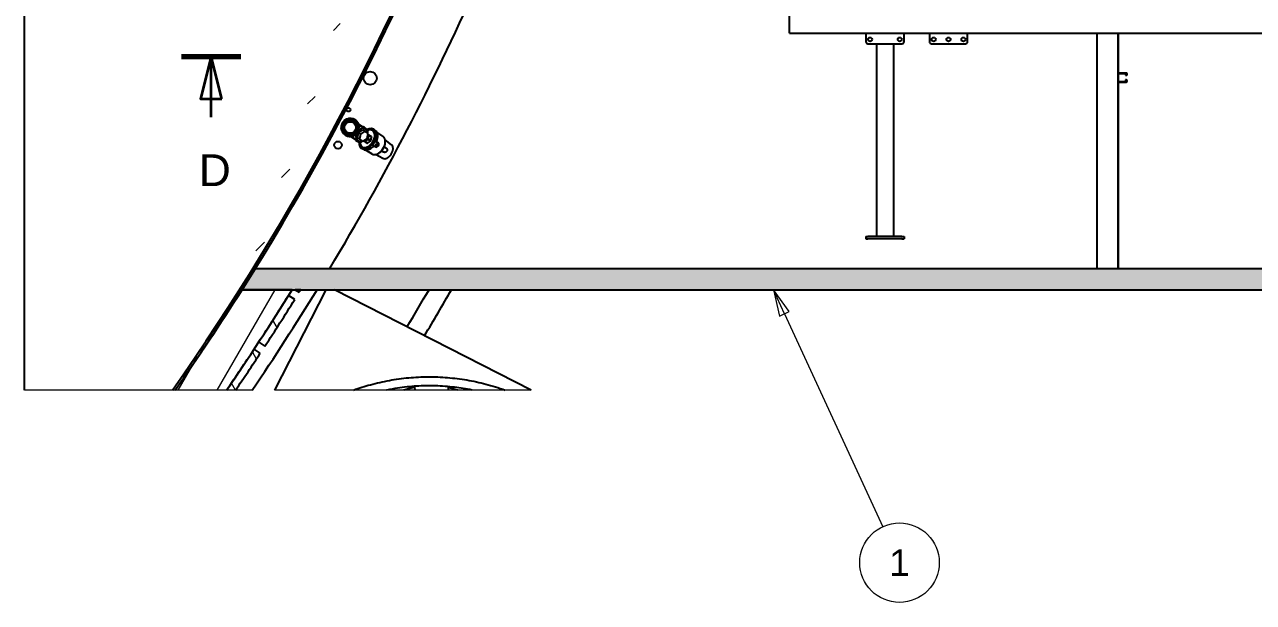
# Model space of a CAD drawing. Header units: millimetres. Extents: x 0 to 157650, y 0 to 89100.
# Drawn here: x 73859 to 91254, y 39156 to 47330 of the extents above; entities that cross this region are included whole.
import ezdxf

# ---------------------------------------------------------------- set-up
doc = ezdxf.new("R2010")
doc.units = ezdxf.units.MM
doc.header["$LTSCALE"] = 150
doc.linetypes.add('CHAIN', pattern=[0.3543, 0.2362, -0.0295, 0.0591, -0.0295])
for name, color, linetype, lineweight in [('Hatch', 7, 'Continuous', 18), ('Section Line', 7, 'CHAIN', 35), ('Symbol', 7, 'Continuous', 18), ('Visible', 7, 'Continuous', 25), ('Visible Narrow', 7, 'Continuous', 18)]:
    doc.layers.add(name, color=color, linetype=linetype, lineweight=lineweight)
doc.styles.add('Note Text', font='arial.ttf')
doc.styles.add('Title', font='arial.ttf')
pattern_1 = [(45, (0, 0), (-336.7596, 336.7596), [])]
pattern_2 = [(120.0002, (0, 0), (-412.4439, -238.1263), [])]

# ---------------------------------------------------------------- blocks, each defined once
blk = doc.blocks.new('Balloon7')
at = {"layer": 'Symbol'}
for p, q in [((564.11, 288.26), (563.06, 290.53)), ((564.56, 288.47), (563.06, 290.53)), ((563.06, 290.53), (563.65, 288.05)), ((563.65, 288.05), (564.56, 288.47)), ((564.11, 288.26), (573.4, 268.18))]:
    blk.add_line(p, q, dxfattribs=at)
at = {"layer": 'Symbol', "flags": 128}
blk.add_lwpolyline([(564.56, 288.47), (563.06, 290.53), (563.65, 288.05), (564.56, 288.47)], dxfattribs=at)
at = {"layer": 'Symbol'}
blk.add_circle((574.96, 264.79), 3.75, dxfattribs=at)
blk.add_solid([(564.56, 288.47), (563.06, 290.53), (563.65, 288.05), (564.56, 288.47)], dxfattribs=at)
at = {"layer": 'Symbol', "insert": (574.96, 264.79), "char_height": 2.5, "attachment_point": 5, "style": 'Note Text'}
blk.add_mtext('1', dxfattribs=at)
blk = doc.blocks.new('2dTransSection3')
at = {"layer": 'Section Line', "linetype": 'Continuous', "lineweight": 70}
blk.add_line((507.21, 312.53), (512.81, 312.53), dxfattribs=at)
at = {"layer": 'Section Line', "linetype": 'Continuous'}
for p, q in [((510.01, 312.53), (509.01, 308.53)), ((510.01, 308.53), (510.01, 312.53)), ((511.01, 308.53), (510.01, 312.53)), ((509.01, 308.53), (511.01, 308.53)), ((510.01, 306.8), (510.01, 308.53))]:
    blk.add_line(p, q, dxfattribs=at)
at = {"layer": 'Section Line', "linetype": 'Continuous', "flags": 128}
blk.add_lwpolyline([(511.01, 308.53), (510.01, 312.53), (509.01, 308.53), (511.01, 308.53)], dxfattribs=at)
at = {"layer": 'Section Line'}
blk.add_solid([(511.01, 308.53), (510.01, 312.53), (509.01, 308.53), (511.01, 308.53)], dxfattribs=at)
at = {"layer": 'Section Line', "insert": (508.83, 300.3), "char_height": 3, "attachment_point": 7, "style": 'Title'}
blk.add_mtext('D', dxfattribs=at)

msp = doc.modelspace()

# ---------------------------------------------------------------- hatches: boundary and pattern name
at = {"layer": 'Hatch'}
h = msp.add_hatch(dxfattribs=at)
h.set_pattern_fill('ANSI31', color=256, scale=3810, style=0)
h.set_pattern_definition(pattern_1)
edge = h.paths.add_edge_path()
edge.add_line((75989, 42160), (75952, 42160))
edge.add_ellipse((46663, 62780), major_axis=(-4009, -35595), ratio=1, start_angle=61.2796, end_angle=90)
edge.add_line((82258, 58771), (82288, 58768))
edge.add_ellipse((46663, 62780), major_axis=(30463, -18900), ratio=1, start_angle=0, end_angle=25.3903, ccw=False)
edge.add_ellipse((46663, 62780), major_axis=(19200, 30275), ratio=1, start_angle=270, end_angle=270.566, ccw=False)
edge.add_ellipse((46663, 62780), major_axis=(20620, 29326), ratio=1, start_angle=270, end_angle=272.7303, ccw=False)
h = msp.add_hatch(dxfattribs=at)
h.set_pattern_fill('ANSI34', color=256, scale=3810, angle=15, style=0)
h.set_pattern_definition([(60, (0, 0), (-2474.67, 1428.75), []), (60, (650.6, 174.3), (-2474.67, 1428.75), []), (60, (1301, 348.6), (-2474.67, 1428.75), []), (60, (1951.7, 523), (-2474.67, 1428.75), [])])
edge = h.paths.add_edge_path()
edge.add_ellipse((78751, 46572), major_axis=(93.9, -10.6), ratio=1, start_angle=0, end_angle=360)
h = msp.add_hatch(dxfattribs=at)
h.set_pattern_fill('ANSI31', color=256, scale=3810, angle=90.0002, style=0)
h.set_pattern_definition([(135.0002, (0, 0), (-336.7584, -336.7608), [])])
edge = h.paths.add_edge_path()
edge.add_ellipse((78444, 46126), major_axis=(26.8, -3), ratio=1, start_angle=0, end_angle=360)
h = msp.add_hatch(dxfattribs=at)
h.set_pattern_fill('ANSI31', color=256, scale=3810, angle=105.0002, style=0)
h.set_pattern_definition([(150.00025, (0, 0), (-238.1232, -412.4456), [])])
edge = h.paths.add_edge_path()
edge.add_ellipse((78469, 45875), major_axis=(80.5, -9.1), ratio=1, start_angle=0, end_angle=360)
h = msp.add_hatch(dxfattribs=at)
h.set_pattern_fill('ANSI31', color=256, scale=3810, style=0)
h.set_pattern_definition(pattern_1)
edge = h.paths.add_edge_path()
edge.add_ellipse((78296, 45626), major_axis=(52.2, -5.9), ratio=1, start_angle=0, end_angle=360)
h = msp.add_hatch(dxfattribs=at)
h.set_pattern_fill('AR-CONC', color=256, scale=80.749152, angle=135.0002, style=0)
h.set_pattern_definition([(185.0002, (0, 0), (-373.7144, 445.3722), [60.562, -666.1805]), (130.0002, (0, 0), (-350.2622, -508.7146), [48.4495, -532.9444]), (235.45165, (-31.14, 37.1), (-723.9767, -63.3424), [51.4697, -566.1663]), (181.1844, (-114.2, -114.2), (-514.8703, 703.883), [90.843, -999.271]), (231.63585, (-157.1, -55.5), (-1089.8807, -22.533), [77.2045, -849.25]), (126.1844, (-114.2, -114.2), (-1089.8806, -22.533), [72.674, -799.4166]), (156.0002, (-142.75, -28.55), (-110.9373, 570.7116), [60.562, -666.1805]), (101.0002, (-142.75, -28.55), (-552.976, -275.1213), [48.4495, -532.9444]), (206.45166, (-152, 19), (-663.9133, 295.5903), [51.4697, -566.1663]), (172.50021, (0, 0), (-197.01904, -183.1343), [0, -526.4845, 0, -541.0193, 0, -534.9631]), (142.5002, (0, 0), (-375.4102, -74.9955), [0, -308.4618, 0, -514.3721, 0, -203.8916]), (102.5002, (127.33, -127.33), (-291.9261, 317.68076), [0, -201.8729, 0, -629.8434, 0, -835.7537]), (92.5002, (184.43, -184.43), (-390.1485, 275.8296), [0, -262.4347, 0, -418.2806, 0, -593.5063])])
edge = h.paths.add_edge_path()
edge.add_line((77126, 43880), (106950, 43880))
edge.add_ellipse((137413, 62780), major_axis=(-19200, 30275), ratio=1, start_angle=89.434, end_angle=90)
edge.add_line((107138, 43580), (106430, 43580))
edge.add_line((106430, 43580), (106306, 43580))
edge.add_line((106306, 43580), (77770, 43580))
edge.add_line((77770, 43580), (77688, 43580))
edge.add_line((77688, 43580), (77646, 43580))
edge.add_line((77646, 43580), (76938, 43580))
edge.add_ellipse((46663, 62780), major_axis=(30463, -18900), ratio=1, start_angle=359.434, end_angle=360)
h = msp.add_hatch(dxfattribs=at)
h.set_pattern_fill('ANSI31', color=256, scale=3810, angle=15, style=0)
h.set_pattern_definition([(60, (0, 0), (-412.4445, 238.1252), [])])
edge = h.paths.add_edge_path()
edge.add_line((76720, 42160), (75989, 42160))
edge.add_ellipse((46663, 62780), major_axis=(-19200, -30275), ratio=1, start_angle=87.2697, end_angle=90)
edge.add_line((76938, 43580), (77646, 43580))
edge.add_ellipse((46663, 62780), major_axis=(30931, -19283), ratio=1, start_angle=0, end_angle=0.1542, ccw=False)
edge.add_ellipse((46663, 62780), major_axis=(19942, 30511), ratio=1, start_angle=270, end_angle=271.2287, ccw=False)
edge.add_ellipse((46663, 62780), major_axis=(20043, 30445), ratio=1, start_angle=270, end_angle=270.1886, ccw=False)
edge.add_ellipse((46663, 62780), major_axis=(20620, 30057), ratio=1, start_angle=270, end_angle=271.0945, ccw=False)
h = msp.add_hatch(dxfattribs=at)
h.set_pattern_fill('ANSI31', color=256, scale=3810, angle=75.0002, style=0)
h.set_pattern_definition(pattern_2)
edge = h.paths.add_edge_path()
edge.add_ellipse((46663, 62780), major_axis=(20000, 30599), ratio=1, start_angle=270, end_angle=271.2292)
edge.add_line((77684, 43441), (77594, 43497))
edge.add_ellipse((46663, 62780), major_axis=(-19283, -30931), ratio=1, start_angle=88.7713, end_angle=90, ccw=False)
edge.add_line((77174, 42838), (77262, 42780))
h = msp.add_hatch(dxfattribs=at)
h.set_pattern_fill('ANSI31', color=256, scale=3810, angle=75.0002, style=0)
h.set_pattern_definition(pattern_2)
edge = h.paths.add_edge_path()
edge.add_ellipse((46663, 62780), major_axis=(19237, 31084), ratio=1, start_angle=270, end_angle=270.0678)
edge.add_line((77770, 43580), (77688, 43580))
edge.add_line((77688, 43580), (77747, 43543))
h = msp.add_hatch(dxfattribs=at)
h.set_pattern_fill('ANSI31', color=256, scale=3810, angle=75.0002, style=0)
h.set_pattern_definition(pattern_2)
edge = h.paths.add_edge_path()
edge.add_line((76847, 42160), (76720, 42160))
edge.add_ellipse((46663, 62780), major_axis=(-20043, -30445), ratio=1, start_angle=88.9055, end_angle=90)
edge.add_line((77108, 42737), (77196, 42680))
edge.add_ellipse((46663, 62780), major_axis=(20620, 30184), ratio=1, start_angle=270, end_angle=270.9819, ccw=False)

# ---------------------------------------------------------------- linework, layer by layer
at = {"layer": 'Visible', "color": 9, "true_color": 0xc0c0c0}
for p, q in [((73859, 42160), (73859, 51428)), ((89038, 47210), (89038, 43880)), ((89338, 43880), (89338, 47210)), ((89338, 47210), (89338, 43880)), ((89338, 46632), (89338, 46528)), ((89344, 46528), (89344, 46632)), ((89453, 46644), (89350, 46644)), ((89350, 46638), (89453, 46638)), ((89443, 46619), (89443, 46613)), ((89453, 46619), (89443, 46619)), ((89459, 46632), (89459, 46625)), ((89465, 46625), (89465, 46632)), ((89453, 46522), (89350, 46522)), ((89350, 46516), (89453, 46516)), ((89443, 46613), (89453, 46613)), ((89443, 46547), (89443, 46541)), ((89453, 46547), (89443, 46547)), ((89443, 46541), (89453, 46541)), ((89459, 46535), (89459, 46528)), ((89465, 46528), (89465, 46535)), ((78375, 45958), (78343, 45870)), ((78376, 45960), (78375, 45958)), ((78402, 45981), (78401, 45981)), ((78402, 45981), (78495, 45997)), ((78495, 45997), (78496, 45998)), ((78527, 45986), (78528, 45985)), ((78588, 45913), (78528, 45985)), ((78579, 45925), (78655, 45875)), ((78343, 45869), (78343, 45870)), ((78349, 45836), (78349, 45837)), ((78349, 45836), (78410, 45764)), ((78410, 45763), (78410, 45764)), ((78410, 45763), (78411, 45763)), ((78420, 45764), (78420, 45764)), ((78442, 45752), (78443, 45752)), ((78443, 45752), (78535, 45768)), ((78465, 45756), (78543, 45704)), ((78521, 45723), (78469, 45756)), ((78535, 45768), (78536, 45768)), ((78562, 45791), (78594, 45879)), ((78562, 45790), (78562, 45791)), ((78573, 45726), (78587, 45798)), ((78629, 45889), (78585, 45917)), ((78587, 45798), (78647, 45839)), ((78587, 45798), (78615, 45779)), ((78589, 45913), (78588, 45913)), ((78594, 45879), (78595, 45880)), ((78615, 45779), (78602, 45708)), ((78675, 45821), (78615, 45779)), ((78684, 45854), (78640, 45883)), ((78647, 45839), (78675, 45821)), ((78663, 45877), (78686, 45862)), ((78721, 45791), (78675, 45821)), ((78687, 45851), (78683, 45853)), ((78708, 45719), (78721, 45791)), ((78768, 45745), (78740, 45764)), ((78823, 45834), (78801, 45848)), ((78935, 45746), (78846, 45809)), ((78575, 45686), (78530, 45715)), ((78545, 45696), (78568, 45681)), ((78573, 45726), (78602, 45708)), ((78579, 45685), (78575, 45687)), ((78602, 45708), (78648, 45678)), ((78650, 45567), (78628, 45582)), ((78648, 45678), (78708, 45719)), ((78680, 45672), (78708, 45653)), ((78715, 45654), (78754, 45683)), ((78759, 45691), (78770, 45739)), ((78802, 45618), (78780, 45632)), ((78791, 45625), (78829, 45601)), ((78816, 45688), (78839, 45674)), ((78830, 45600), (78820, 45606)), ((78827, 45681), (78865, 45656)), ((78866, 45655), (78857, 45663)), ((78949, 45602), (78982, 45580)), ((78962, 45640), (78964, 45651)), ((79054, 45630), (78963, 45702)), ((78974, 45586), (78983, 45579)), ((78775, 45500), (78682, 45556)), ((78929, 45438), (78826, 45493)), ((78883, 45519), (78874, 45512)), ((78946, 45525), (78913, 45546)), ((78948, 45524), (78937, 45530)), ((77126, 43880), (106950, 43880)), ((76938, 43580), (107138, 43580)), ((77646, 43580), (76938, 43580)), ((78123, 43580), (77398, 42160)), ((77684, 43441), (77594, 43497)), ((77770, 43580), (77688, 43580)), ((77688, 43580), (77747, 43543)), ((81030, 42160), (78248, 43580)), ((77174, 42838), (77262, 42780)), ((77196, 42680), (77108, 42737)), ((79384, 42202), (79226, 42160)), ((79387, 42160), (79384, 42202)), ((79856, 42197), (79853, 42160)), ((79985, 42160), (79856, 42197))]:
    msp.add_line(p, q, dxfattribs=at)
at = {"layer": 'Visible'}
for p, q in [((84688, 47210), (84688, 47450)), ((84688, 47210), (99388, 47210)), ((85768, 47210), (85768, 47090)), ((85768, 47210), (85768, 47090)), ((86308, 47090), (86308, 47210)), ((86308, 47090), (86308, 47210)), ((86668, 47210), (86668, 47090)), ((87208, 47090), (87208, 47210)), ((85798, 47060), (86278, 47060)), ((85798, 47060), (86278, 47060)), ((85918, 47060), (85918, 44330)), ((86158, 47060), (86158, 44330)), ((86698, 47060), (87178, 47060)), ((85768, 44330), (85798, 44330)), ((85768, 44330), (85768, 44300)), ((85768, 44300), (85798, 44300)), ((86278, 44330), (85798, 44330)), ((86278, 44300), (85798, 44300)), ((86278, 44330), (86308, 44330)), ((86278, 44300), (86308, 44300)), ((86308, 44330), (86308, 44300))]:
    msp.add_line(p, q, dxfattribs=at)
for centre in [(85828, 47120), (85828, 47120), (86248, 47120), (86248, 47120), (86728, 47120), (86938, 47120), (87148, 47120)]:
    msp.add_circle(centre, 28.5, dxfattribs=at)
at = {"layer": 'Visible', "color": 9, "true_color": 0xc0c0c0}
for centre, radius in [((78751, 46572), 94.5), ((78444, 46126), 27), ((78469, 45875), 99.6), ((78469, 45875), 87.9), ((78469, 45875), 81), ((78296, 45626), 52.5)]:
    msp.add_circle(centre, radius, dxfattribs=at)
for centre, radius, start, end in [((46663, 62780), 35820, 324.8537, 353.5741), ((46663, 62780), 35850, 324.8874, 353.5741), ((46663, 62780), 36750, 329.0503, 336.0486), ((89350, 46632), 12, 90, 180), ((89350, 46632), 6, 90, 180), ((89453, 46632), 12, 0, 90), ((89453, 46632), 6, 0, 90), ((89453, 46625), 12, 270, 0), ((89453, 46625), 6, 270, 0), ((89350, 46528), 12, 180, 270), ((89350, 46528), 6, 180, 270), ((89453, 46535), 12, 0, 90), ((89453, 46535), 6, 0, 90), ((89453, 46528), 6, 270, 0), ((89453, 46528), 12, 270, 0), ((78469, 45875), 128, 20.0813, 273.8211), ((78469, 45875), 128, 153.1612, 161.1151), ((78469, 45875), 128, 126.0331, 133.9871), ((78469, 45875), 128, 93.1612, 101.1151), ((78469, 45875), 121, 66.3987, 75.1838), ((78469, 45875), 128, 66.0331, 73.9871), ((78469, 45875), 128, 186.0331, 193.9871), ((78469, 45875), 121, 186.3986, 195.1838), ((78469, 45875), 128, 246.0331, 253.9871), ((78469, 45875), 121, 246.1846, 255.1838), ((78469, 45875), 121, 306.3987, 315.1838), ((78469, 45875), 128, 306.0331, 313.9871), ((78469, 45875), 128, 6.0331, 13.9871), ((78469, 45875), 128, 273.1612, 273.8224), ((46663, 62780), 35850, 327.6178, 328.1838), ((46663, 62780), 35850, 324.8874, 327.6178), ((46663, 62780), 36450, 325.5479, 328.2139), ((46663, 62780), 36750, 325.8682, 328.5033), ((46663, 62780), 36450, 326.831, 328.0597), ((46663, 62780), 36555, 328.2481, 328.3159), ((46663, 62780), 38112, 328.8336, 329.7497), ((46663, 62780), 38388, 328.8633, 329.9897), ((46663, 62780), 36555, 326.8307, 328.06), ((46663, 62780), 36450, 325.5479, 326.6424), ((46663, 62780), 36555, 325.6608, 326.6426)]:
    msp.add_arc(centre, radius, start, end, dxfattribs=at)
at = {"layer": 'Visible'}
for centre, start, end in [((85798, 47090), 180, 270), ((85798, 47090), 180, 270), ((86278, 47090), 270, 0), ((86278, 47090), 270, 0), ((86698, 47090), 180, 270), ((87178, 47090), 270, 0)]:
    msp.add_arc(centre, 30, start, end, dxfattribs=at)
at = {"layer": 'Visible', "color": 9, "true_color": 0xc0c0c0}
for centre, major_axis, ratio, start_param, end_param in [((78585, 45799), (-54.8, -84.2), 0.707107, 5.546008, 6.283185), ((78629, 45770), (-54.8, -84.2), 0.707107, 5.017371, 6.564881), ((78629, 45770), (-54, -83), 0.707107, 4.995371, 6.283185), ((78633, 45768), (-54, -83), 0.707107, 2.321732, 7.103046), ((78629, 45770), (54.8, 84.2), 0.707107, 1.78069, 1.780702), ((78629, 45770), (54, 83), 0.707107, 1.778275, 1.778295), ((78629, 45770), (54, 83), 0.707107, 0, 1.685496), ((78629, 45770), (54.8, 84.2), 0.707107, 6.001489, 7.905568), ((78712, 45716), (85, 131), 0.642788, 2.289164, 7.135614), ((78585, 45799), (54.8, 84.2), 0.707107, 0, 0.615624), ((78712, 45716), (75, 115), 0.642788, 2.349563, 7.075215), ((78604, 45787), (58.9, 90.5), 0.642788, 5.908316, 6.618081), ((78599, 45790), (55.6, 85.5), 0.642788, 6.111476, 6.283185), ((78686, 45734), (23.6, 36.3), 0.642788, 3.505682, 5.919096), ((78627, 45772), (58.9, 90.5), 0.642788, 5.638973, 6.283185), ((78686, 45734), (-22.9, -35.2), 0.642788, 0.907097, 2.733077), ((78637, 45765), (57.3, 88), 0.642788, 5.411233, 6.222042), ((78714, 45715), (87, 133), 0.642788, 4.924681, 7.151426), ((78686, 45734), (29.5, 45.3), 0.642788, 5.235989, 6.15039), ((78688, 45732), (-32.8, -50.4), 0.642788, 2.545089, 2.690899), ((78737, 45700), (87, 133), 0.642788, 4.924681, 6.283185), ((78604, 45787), (-58.9, -90.5), 0.642788, 5.948289, 6.658054), ((78599, 45790), (-55.6, -85.5), 0.642788, 0, 0.171709), ((78627, 45772), (-58.9, -90.5), 0.642788, 0, 0.644212), ((78637, 45765), (-57.3, -88), 0.642788, 0.061143, 0.871952), ((78714, 45715), (-87, -133), 0.642788, 5.414945, 7.641689), ((78737, 45700), (-87, -133), 0.642788, 0, 1.358504), ((78686, 45734), (-29.5, -45.3), 0.642788, 0.132795, 1.047198), ((78688, 45732), (-32.8, -50.4), 0.642788, 0.450694, 0.596504), ((78686, 45734), (-29.5, -45.3), 0.642788, 1.047198, 2.094396), ((78724, 45709), (33.3, 51.2), 0.642788, 3.58857, 3.741813), ((78688, 45732), (-32.8, -50.4), 0.642788, 1.497891, 1.643702), ((78724, 45709), (33.3, 51.2), 0.642788, 4.635768, 4.78901), ((78724, 45709), (33.3, 51.2), 0.642788, 5.682965, 5.836208), ((78853, 45624), (-80, -123), 0.642788, 0.02268, 3.118912), ((78847, 45629), (-18, -27.7), 0.766044, 0, 3.141593), ((78988, 45537), (-62.6, -96.2), 0.642788, 0.058709, 3.082883), ((78866, 45616), (70, 107), 0.642788, 4.979697, 5.3116), ((78866, 45616), (70, 107), 0.642788, 4.113177, 4.445081)]:
    msp.add_ellipse(centre, major_axis=major_axis, ratio=ratio, start_param=start_param, end_param=end_param, dxfattribs=at)
msp.add_ellipse((78847, 45629), major_axis=(9.5, 14.6), ratio=0.766044, dxfattribs=at)
for points, knots in [([(78384, 45957), (78381, 45950), (78378, 45942), (78375, 45933), (78373, 45929), (78372, 45925), (78371, 45922), (78369, 45918), (78368, 45914), (78366, 45909), (78364, 45904), (78362, 45900), (78361, 45896), (78360, 45893), (78358, 45889), (78357, 45884), (78354, 45876), (78351, 45868), (78348, 45861)], [0, 0, 0, 0, 0.25, 0.25, 0.25, 0.375, 0.375, 0.375, 0.5, 0.5, 0.5, 0.625, 0.625, 0.625, 0.75, 0.75, 0.75, 1, 1, 1, 1]), ([(78360, 45938), (78360, 45938), (78360, 45938), (78358, 45937), (78356, 45934), (78355, 45932)], [-1.2847473, -1.2847473, -1.2847473, -1.2847473, -1.2741431, -1.2741431, -1.0213514, -1.0213514, -1.0213514, -1.0213514]), ([(78376, 45960), (78376, 45960), (78376, 45960), (78376, 45960), (78376, 45961), (78377, 45961), (78377, 45961), (78377, 45962), (78377, 45962), (78377, 45962), (78377, 45963), (78377, 45963), (78378, 45963), (78378, 45964), (78378, 45964), (78378, 45964), (78379, 45965), (78379, 45965), (78379, 45965), (78380, 45966), (78380, 45966), (78380, 45966)], [0.001247, 0.001247, 0.001247, 0.001247, 0.1284066, 0.1284066, 0.1284066, 0.2555154, 0.2555154, 0.2555154, 0.3814131, 0.3814131, 0.3814131, 0.5061887, 0.5061887, 0.5061887, 0.6715265, 0.6715265, 0.6715265, 0.8360549, 0.8360549, 0.8360549, 1, 1, 1, 1]), ([(78394, 45978), (78394, 45978), (78395, 45978), (78396, 45979), (78396, 45979), (78397, 45980), (78399, 45980), (78400, 45981), (78401, 45981), (78401, 45981)], [0, 0, 0, 0, 0.1222242, 0.2457332, 0.3706262, 0.496999, 0.6650054, 0.8326045, 0.993891, 0.993891, 0.993891, 0.993891]), ([(78444, 46000), (78442, 45999), (78439, 45998), (78437, 45997), (78437, 45996), (78437, 45996)], [-1.0213512, -1.0213512, -1.0213512, -1.0213512, -0.7685595, -0.7685595, -0.7579553, -0.7579553, -0.7579553, -0.7579553]), ([(78470, 46000), (78470, 46001), (78470, 46001), (78467, 46002), (78464, 46002), (78462, 46002)], [-1.2847473, -1.2847473, -1.2847473, -1.2847473, -1.2741431, -1.2741431, -1.0213514, -1.0213514, -1.0213514, -1.0213514]), ([(78497, 45994), (78497, 45995), (78497, 45995), (78497, 45995), (78496, 45995), (78496, 45995), (78496, 45995), (78496, 45995), (78496, 45995), (78496, 45996), (78496, 45996), (78496, 45996), (78496, 45996), (78496, 45996), (78496, 45996), (78496, 45997), (78496, 45997), (78496, 45997), (78496, 45997), (78495, 45997), (78495, 45997), (78495, 45997), (78495, 45997), (78495, 45997), (78495, 45997), (78495, 45997), (78495, 45997), (78495, 45997)], [0.0000448, 0.0000448, 0.0000448, 0.0000448, 0.0530547, 0.0530547, 0.0530547, 0.1165912, 0.1165912, 0.1165912, 0.2330323, 0.2330323, 0.2330323, 0.3495525, 0.3495525, 0.3495525, 0.4657404, 0.4657404, 0.4657404, 0.5627145, 0.5627145, 0.5627145, 0.694046, 0.694046, 0.694046, 0.8679399, 0.8679399, 0.8679399, 1, 1, 1, 1]), ([(78496, 45998), (78496, 45998), (78497, 45998), (78497, 45998), (78497, 45998), (78498, 45998), (78498, 45998), (78498, 45998), (78499, 45998), (78499, 45998), (78499, 45998), (78500, 45998), (78500, 45998), (78500, 45998), (78501, 45998), (78501, 45998), (78502, 45998), (78502, 45998), (78503, 45997), (78503, 45997), (78504, 45997), (78504, 45997)], [0.0012349, 0.0012349, 0.0012349, 0.0012349, 0.1284066, 0.1284066, 0.1284066, 0.2555154, 0.2555154, 0.2555154, 0.3814131, 0.3814131, 0.3814131, 0.5061887, 0.5061887, 0.5061887, 0.6715265, 0.6715265, 0.6715265, 0.8360549, 0.8360549, 0.8360549, 1, 1, 1, 1]), ([(78497, 45994), (78498, 45993), (78498, 45993), (78499, 45993), (78499, 45993), (78500, 45992)], [-0.1818308, -0.1818308, -0.1818308, -0.1818308, -0.1388269, -0.1388269, -0.078892, -0.078892, -0.078892, -0.078892]), ([(78497, 45994), (78497, 45994), (78497, 45994), (78497, 45994), (78497, 45994), (78497, 45994)], [-0.08169384, -0.08169384, -0.08169384, -0.08169384, -0.05871853, -0.05871853, -0.04561007, -0.04561007, -0.04561007, -0.04561007]), ([(78500, 45992), (78500, 45992), (78499, 45991), (78499, 45990), (78499, 45990), (78499, 45990)], [-0.08252259, -0.08252259, -0.08252259, -0.08252259, -0.04276846, -0.04276846, -0.00000216, -0.00000216, -0.00000216, -0.00000216]), ([(78499, 45990), (78499, 45990), (78499, 45990), (78499, 45990), (78499, 45990), (78499, 45991), (78499, 45991), (78499, 45991), (78500, 45991), (78500, 45992), (78500, 45992), (78500, 45992)], [0.0000022, 0.0000022, 0.0000022, 0.0000022, 0.0151525, 0.0151525, 0.0336674, 0.0336674, 0.051021, 0.051021, 0.0757997, 0.0757997, 0.1027023, 0.1027023, 0.1027023, 0.1027023]), ([(78500, 45992), (78500, 45992), (78500, 45992), (78500, 45992), (78500, 45992), (78500, 45992)], [-0.01957233, -0.01957233, -0.01957233, -0.01957233, -0.0100574, -0.0100574, -0.00001906, -0.00001906, -0.00001906, -0.00001906]), ([(78517, 45986), (78518, 45985), (78519, 45985), (78521, 45985), (78521, 45984), (78523, 45984), (78523, 45984), (78524, 45984), (78525, 45984), (78525, 45984), (78525, 45984), (78525, 45984)], [-0.2914755, -0.2914755, -0.2914755, -0.2914755, -0.1933776, -0.1933776, -0.1301104, -0.1301104, -0.0668432, -0.0668432, -0.0334216, -0.0334216, -0.0286576, -0.0286576, -0.0286576, -0.0286576]), ([(78583, 45907), (78578, 45913), (78572, 45920), (78567, 45926), (78564, 45930), (78561, 45933), (78559, 45936), (78556, 45939), (78554, 45942), (78550, 45947), (78546, 45951), (78544, 45954), (78541, 45957), (78539, 45960), (78536, 45963), (78533, 45967), (78528, 45973), (78522, 45980), (78517, 45986)], [0, 0, 0, 0, 0.25, 0.25, 0.25, 0.375, 0.375, 0.375, 0.5, 0.5, 0.5, 0.625, 0.625, 0.625, 0.75, 0.75, 0.75, 1, 1, 1, 1]), ([(78521, 45991), (78521, 45991), (78522, 45991), (78522, 45990), (78523, 45990), (78524, 45989), (78525, 45988), (78526, 45987), (78527, 45987), (78527, 45986)], [0, 0, 0, 0, 0.1222242, 0.2457332, 0.3706262, 0.496999, 0.6650054, 0.8326045, 0.9938769, 0.9938769, 0.9938769, 0.9938769]), ([(78528, 45985), (78528, 45985), (78528, 45985), (78528, 45985), (78528, 45985), (78528, 45985), (78528, 45985), (78527, 45986), (78527, 45985), (78527, 45985), (78526, 45985), (78526, 45985), (78525, 45985), (78525, 45984)], [-0.2383272, -0.2383272, -0.2383272, -0.2383272, -0.2374164, -0.2374164, -0.2085075, -0.2085075, -0.1789742, -0.1789742, -0.1190148, -0.1190148, -0.0606089, -0.0606089, -0.0001158, -0.0001158, -0.0001158, -0.0001158]), ([(78565, 45958), (78563, 45960), (78561, 45962), (78558, 45963), (78558, 45963), (78558, 45963)], [-1.0213512, -1.0213512, -1.0213512, -1.0213512, -0.7685595, -0.7685595, -0.7579553, -0.7579553, -0.7579553, -0.7579553]), ([(78576, 45944), (78574, 45947), (78572, 45950), (78568, 45954), (78567, 45956), (78565, 45958)], [-2.7033604, -2.7033604, -2.7033604, -2.7033604, -2.4013765, -2.4013765, -2.1394843, -2.1394843, -2.1394843, -2.1394843]), ([(78578, 45937), (78578, 45937), (78578, 45937), (78578, 45940), (78577, 45942), (78576, 45944)], [-1.2847473, -1.2847473, -1.2847473, -1.2847473, -1.2741431, -1.2741431, -1.0213514, -1.0213514, -1.0213514, -1.0213514]), ([(78342, 45861), (78342, 45862), (78342, 45862), (78342, 45863), (78342, 45864), (78342, 45865), (78342, 45867), (78343, 45868), (78343, 45869), (78343, 45869)], [0, 0, 0, 0, 0.1222242, 0.2457332, 0.3706262, 0.496999, 0.6650053, 0.8326045, 0.9938768, 0.9938768, 0.9938768, 0.9938768]), ([(78343, 45870), (78343, 45870), (78343, 45870), (78343, 45870), (78343, 45870), (78343, 45870), (78343, 45870), (78344, 45870), (78344, 45870), (78344, 45869), (78344, 45869), (78345, 45869), (78345, 45868), (78346, 45868)], [-0.2383276, -0.2383276, -0.2383276, -0.2383276, -0.2374168, -0.2374168, -0.2085078, -0.2085078, -0.1789743, -0.1789743, -0.119015, -0.119015, -0.0606094, -0.0606094, -0.0001158, -0.0001158, -0.0001158, -0.0001158]), ([(78349, 45837), (78349, 45837), (78348, 45837), (78348, 45837), (78348, 45838), (78348, 45838), (78348, 45838), (78347, 45838), (78347, 45839), (78347, 45839), (78347, 45839), (78347, 45840), (78347, 45840), (78346, 45840), (78346, 45841), (78346, 45841), (78346, 45842), (78346, 45842), (78345, 45842), (78345, 45843), (78345, 45843), (78345, 45844)], [0.0012349, 0.0012349, 0.0012349, 0.0012349, 0.1284066, 0.1284066, 0.1284066, 0.2555154, 0.2555154, 0.2555154, 0.3814131, 0.3814131, 0.3814131, 0.5061887, 0.5061887, 0.5061887, 0.6715265, 0.6715265, 0.6715265, 0.8360549, 0.8360549, 0.8360549, 1, 1, 1, 1]), ([(78346, 45868), (78346, 45868), (78346, 45868), (78346, 45868), (78346, 45868), (78347, 45867), (78347, 45867), (78347, 45865), (78348, 45865), (78348, 45863), (78348, 45862), (78348, 45861)], [0.0286576, 0.0286576, 0.0286576, 0.0286576, 0.0334216, 0.0334216, 0.0668432, 0.0668432, 0.1301104, 0.1301104, 0.1933776, 0.1933776, 0.2914709, 0.2914709, 0.2914709, 0.2914709]), ([(78348, 45916), (78347, 45913), (78347, 45911), (78347, 45908), (78347, 45908), (78347, 45908)], [-1.0213512, -1.0213512, -1.0213512, -1.0213512, -0.7685595, -0.7685595, -0.7579553, -0.7579553, -0.7579553, -0.7579553]), ([(78351, 45839), (78351, 45839), (78351, 45839), (78351, 45838), (78350, 45838), (78350, 45837), (78350, 45837), (78350, 45837), (78349, 45836), (78349, 45836), (78349, 45836), (78349, 45836), (78349, 45836), (78349, 45836)], [-0.1477801, -0.1477801, -0.1477801, -0.1477801, -0.1353745, -0.1353745, -0.0955589, -0.0955589, -0.0697322, -0.0697322, -0.0388955, -0.0388955, 0, 0, 0.0009746, 0.0009746, 0.0009746, 0.0009746]), ([(78351, 45843), (78351, 45843), (78351, 45843), (78352, 45843), (78352, 45843), (78352, 45843)], [-0.01954729, -0.01954729, -0.01954729, -0.01954729, -0.01005672, -0.01005672, -0.00001913, -0.00001913, -0.00001913, -0.00001913]), ([(78354, 45843), (78354, 45843), (78354, 45843), (78354, 45843), (78353, 45843), (78353, 45843), (78353, 45843), (78352, 45843), (78352, 45843), (78352, 45843), (78351, 45843), (78351, 45843)], [0.0000022, 0.0000022, 0.0000022, 0.0000022, 0.0151519, 0.0151519, 0.0336675, 0.0336675, 0.0510211, 0.0510211, 0.0758008, 0.0758008, 0.1026769, 0.1026769, 0.1026769, 0.1026769]), ([(78351, 45843), (78351, 45842), (78351, 45842), (78351, 45841), (78351, 45840), (78351, 45840)], [0, 0, 0, 0, 0.5, 0.5, 0.9998692, 0.9998692, 0.9998692, 0.9998692]), ([(78351, 45840), (78351, 45840), (78351, 45839), (78351, 45839), (78351, 45839), (78351, 45839)], [-0.08194979, -0.08194979, -0.08194979, -0.08194979, -0.06684325, -0.06684325, -0.04590238, -0.04590238, -0.04590238, -0.04590238]), ([(78352, 45843), (78352, 45843), (78353, 45843), (78353, 45843), (78354, 45843), (78354, 45843)], [-0.08251351, -0.08251351, -0.08251351, -0.08251351, -0.04276899, -0.04276899, -0.00000216, -0.00000216, -0.00000216, -0.00000216]), ([(78355, 45842), (78360, 45836), (78365, 45830), (78370, 45824), (78375, 45818), (78380, 45812), (78388, 45803), (78395, 45794), (78400, 45788), (78405, 45782), (78410, 45776), (78415, 45770), (78420, 45764)], [0, 0, 0, 0, 0.25, 0.25, 0.25, 0.5, 0.5, 0.5, 0.75, 0.75, 0.75, 1, 1, 1, 1]), ([(78362, 45805), (78361, 45807), (78360, 45809), (78359, 45812), (78359, 45812), (78359, 45812)], [1.0213514, 1.0213514, 1.0213514, 1.0213514, 1.2741431, 1.2741431, 1.2847473, 1.2847473, 1.2847473, 1.2847473]), ([(78362, 45805), (78364, 45802), (78366, 45800), (78369, 45795), (78371, 45793), (78373, 45791)], [10.1071965, 10.1071965, 10.1071965, 10.1071965, 10.4091804, 10.4091804, 10.6710732, 10.6710732, 10.6710732, 10.6710732]), ([(78379, 45786), (78379, 45786), (78379, 45786), (78377, 45787), (78374, 45789), (78373, 45791)], [0.7579553, 0.7579553, 0.7579553, 0.7579553, 0.7685595, 0.7685595, 1.0213506, 1.0213506, 1.0213506, 1.0213506]), ([(78409, 45765), (78409, 45765), (78409, 45764), (78409, 45764), (78409, 45764), (78410, 45764), (78410, 45764), (78410, 45764), (78410, 45764), (78410, 45764), (78410, 45764), (78410, 45764), (78410, 45764)], [0.0001471, 0.0001471, 0.0001471, 0.0001471, 0.0526011, 0.0526011, 0.0526011, 0.09958, 0.09958, 0.09958, 0.1116366, 0.1116366, 0.1116366, 0.1625264, 0.1625264, 0.1625264, 0.1625264]), ([(78411, 45763), (78411, 45763), (78411, 45764), (78410, 45764), (78410, 45764), (78409, 45765), (78409, 45765)], [0.5281915, 0.5281915, 0.5281915, 0.5281915, 0.6078717, 0.7399395, 0.870344, 0.9996898, 0.9996898, 0.9996898, 0.9996898]), ([(78410, 45764), (78410, 45764), (78409, 45764), (78409, 45764), (78409, 45764), (78409, 45764), (78409, 45765), (78409, 45765), (78409, 45765), (78409, 45765)], [0.3554699, 0.3554699, 0.3554699, 0.3554699, 0.6162731, 0.6162731, 0.6162731, 0.8340017, 0.8340017, 0.8340017, 0.9977904, 0.9977904, 0.9977904, 0.9977904]), ([(78410, 45764), (78410, 45764), (78410, 45764), (78411, 45764), (78411, 45764), (78411, 45764), (78411, 45764), (78411, 45764), (78411, 45764), (78411, 45764), (78411, 45764), (78411, 45764), (78411, 45764), (78411, 45764), (78412, 45764), (78412, 45764), (78412, 45763), (78412, 45763), (78412, 45763), (78412, 45763), (78412, 45763), (78412, 45763), (78412, 45763), (78412, 45763), (78413, 45763), (78413, 45763), (78413, 45763), (78413, 45763), (78413, 45763), (78414, 45763), (78414, 45763), (78414, 45763), (78414, 45763), (78415, 45764), (78415, 45764), (78415, 45764), (78416, 45764), (78416, 45764), (78416, 45764), (78417, 45764), (78417, 45764), (78417, 45764), (78418, 45764), (78418, 45764), (78418, 45764), (78418, 45764), (78418, 45764), (78418, 45764), (78418, 45764), (78419, 45764), (78419, 45764), (78419, 45764), (78419, 45764), (78419, 45764), (78419, 45764), (78419, 45764), (78419, 45764), (78419, 45764), (78419, 45764), (78419, 45764), (78419, 45764), (78419, 45764), (78420, 45764), (78420, 45764), (78420, 45764), (78420, 45764), (78420, 45764), (78420, 45764), (78420, 45764), (78420, 45764), (78420, 45764), (78420, 45764), (78420, 45764), (78420, 45764), (78420, 45764), (78420, 45764)], [0.1625264, 0.1625264, 0.1625264, 0.1625264, 0.2225194, 0.2225194, 0.2225194, 0.2363766, 0.2363766, 0.2363766, 0.2393272, 0.2393272, 0.2393272, 0.3108564, 0.3108564, 0.3108564, 0.3306805, 0.3306805, 0.3306805, 0.3682363, 0.3682363, 0.3682363, 0.383812, 0.383812, 0.383812, 0.4289078, 0.4289078, 0.4289078, 0.4975326, 0.4975326, 0.4975326, 0.5318481, 0.5318481, 0.5318481, 0.6264833, 0.6264833, 0.6264833, 0.6788035, 0.6788035, 0.6788035, 0.7553093, 0.7553093, 0.7553093, 0.8275851, 0.8275851, 0.8275851, 0.8853851, 0.8853851, 0.8853851, 0.893192, 0.893192, 0.893192, 0.9414424, 0.9414424, 0.9414424, 0.9489251, 0.9489251, 0.9489251, 0.951042, 0.951042, 0.951042, 0.9603795, 0.9603795, 0.9603795, 0.975231, 0.975231, 0.975231, 0.9814073, 0.9814073, 0.9814073, 0.9835902, 0.9835902, 0.9835902, 0.9874838, 0.9874838, 0.9874838, 0.9999805, 0.9999805, 0.9999805, 0.9999805]), ([(78414, 45763), (78414, 45763), (78413, 45763), (78412, 45763), (78412, 45763), (78411, 45763), (78411, 45763)], [0.0000014, 0.0000014, 0.0000014, 0.0000014, 0.1195244, 0.2384083, 0.4782097, 0.5281915, 0.5281915, 0.5281915, 0.5281915]), ([(78417, 45758), (78417, 45758), (78416, 45758), (78415, 45759), (78414, 45760), (78413, 45760), (78412, 45761), (78411, 45762), (78411, 45763), (78411, 45763)], [0, 0, 0, 0, 0.122224, 0.245733, 0.370626, 0.496999, 0.665005, 0.832605, 1, 1, 1, 1]), ([(78419, 45763), (78419, 45763), (78419, 45763), (78419, 45763), (78418, 45763), (78418, 45763), (78418, 45763), (78417, 45763), (78416, 45763), (78415, 45763), (78415, 45763), (78414, 45763)], [0.2468803, 0.2468803, 0.2468803, 0.2468803, 0.2926342, 0.3431309, 0.4015957, 0.4692658, 0.5441767, 0.6245353, 0.74591, 0.8727428, 1, 1, 1, 1]), ([(78420, 45764), (78420, 45764), (78419, 45764), (78419, 45764), (78419, 45764), (78419, 45764), (78419, 45763)], [0.0000273, 0.0000273, 0.0000273, 0.0000273, 0.0901527, 0.1496029, 0.2014293, 0.2468803, 0.2468803, 0.2468803, 0.2468803]), ([(78442, 45752), (78441, 45752), (78441, 45751), (78441, 45751), (78440, 45751), (78440, 45751), (78440, 45751), (78439, 45751), (78439, 45751), (78439, 45751), (78438, 45751), (78438, 45751), (78438, 45751), (78437, 45751), (78437, 45751), (78436, 45751), (78436, 45752), (78435, 45752), (78435, 45752), (78435, 45752), (78434, 45752), (78434, 45752)], [0.0012349, 0.0012349, 0.0012349, 0.0012349, 0.1284066, 0.1284066, 0.1284066, 0.2555154, 0.2555154, 0.2555154, 0.3814131, 0.3814131, 0.3814131, 0.5061887, 0.5061887, 0.5061887, 0.6715265, 0.6715265, 0.6715265, 0.8360549, 0.8360549, 0.8360549, 1, 1, 1, 1]), ([(78439, 45760), (78439, 45759), (78439, 45759), (78439, 45759), (78439, 45759), (78438, 45758), (78438, 45758), (78438, 45758), (78438, 45758), (78438, 45757), (78438, 45757), (78438, 45757)], [0.0000016, 0.0000016, 0.0000016, 0.0000016, 0.0151354, 0.0151354, 0.033653, 0.033653, 0.0510113, 0.0510113, 0.075796, 0.075796, 0.1026825, 0.1026825, 0.1026825, 0.1026825]), ([(78438, 45757), (78438, 45758), (78438, 45758), (78439, 45759), (78439, 45759), (78439, 45760)], [-0.08251939, -0.08251939, -0.08251939, -0.08251939, -0.04275746, -0.04275746, -0.00000162, -0.00000162, -0.00000162, -0.00000162]), ([(78438, 45757), (78438, 45757), (78438, 45757), (78438, 45757), (78438, 45757), (78438, 45757)], [-0.01957341, -0.01957341, -0.01957341, -0.01957341, -0.01005621, -0.01005621, -0.00001451, -0.00001451, -0.00001451, -0.00001451]), ([(78438, 45757), (78438, 45757), (78439, 45756), (78440, 45756), (78440, 45756), (78440, 45755)], [0.078886, 0.078886, 0.078886, 0.078886, 0.1388269, 0.1388269, 0.1818308, 0.1818308, 0.1818308, 0.1818308]), ([(78440, 45760), (78448, 45761), (78456, 45762), (78465, 45764), (78469, 45765), (78473, 45765), (78477, 45766), (78481, 45767), (78485, 45767), (78491, 45768), (78496, 45769), (78500, 45770), (78504, 45771), (78508, 45771), (78512, 45772), (78516, 45773), (78525, 45774), (78533, 45776), (78541, 45777)], [0, 0, 0, 0, 0.25, 0.25, 0.25, 0.375, 0.375, 0.375, 0.5, 0.5, 0.5, 0.625, 0.625, 0.625, 0.75, 0.75, 0.75, 1, 1, 1, 1]), ([(78440, 45755), (78440, 45755), (78441, 45755), (78441, 45755), (78441, 45755), (78441, 45755)], [-0.08196947, -0.08196947, -0.08196947, -0.08196947, -0.06594095, -0.06594095, -0.04586689, -0.04586689, -0.04586689, -0.04586689]), ([(78441, 45755), (78441, 45755), (78441, 45755), (78441, 45754), (78441, 45754), (78442, 45753), (78442, 45753), (78442, 45752), (78442, 45752), (78443, 45752), (78443, 45752), (78443, 45752), (78443, 45752), (78443, 45752)], [-0.1477809, -0.1477809, -0.1477809, -0.1477809, -0.1353752, -0.1353752, -0.0955594, -0.0955594, -0.0697326, -0.0697326, -0.0388956, -0.0388956, 0, 0, 0.0009746, 0.0009746, 0.0009746, 0.0009746]), ([(78535, 45768), (78535, 45768), (78535, 45768), (78535, 45768), (78535, 45768), (78535, 45768), (78536, 45768), (78536, 45768), (78536, 45769), (78536, 45769), (78536, 45769), (78536, 45770), (78536, 45771), (78536, 45771)], [-0.2383274, -0.2383274, -0.2383274, -0.2383274, -0.2374166, -0.2374166, -0.2085077, -0.2085077, -0.1789743, -0.1789743, -0.1190149, -0.1190149, -0.0606092, -0.0606092, -0.0001158, -0.0001158, -0.0001158, -0.0001158]), ([(78541, 45777), (78540, 45776), (78539, 45776), (78538, 45775), (78538, 45774), (78537, 45773), (78536, 45773), (78536, 45772), (78536, 45771), (78536, 45771), (78536, 45771), (78536, 45771)], [-0.2914746, -0.2914746, -0.2914746, -0.2914746, -0.1933776, -0.1933776, -0.1301104, -0.1301104, -0.0668432, -0.0668432, -0.0334216, -0.0334216, -0.0286576, -0.0286576, -0.0286576, -0.0286576]), ([(78544, 45771), (78544, 45771), (78543, 45771), (78542, 45770), (78541, 45770), (78540, 45769), (78539, 45769), (78538, 45769), (78537, 45768), (78536, 45768)], [0, 0, 0, 0, 0.1222242, 0.2457332, 0.3706262, 0.496999, 0.6650053, 0.8326045, 0.9938769, 0.9938769, 0.9938769, 0.9938769]), ([(78555, 45789), (78555, 45789), (78554, 45790), (78554, 45790), (78554, 45791), (78553, 45791)], [-0.08251846, -0.08251846, -0.08251846, -0.08251846, -0.0427687, -0.0427687, -0.00000216, -0.00000216, -0.00000216, -0.00000216]), ([(78553, 45791), (78554, 45791), (78554, 45791), (78554, 45791), (78554, 45790), (78554, 45790), (78554, 45790), (78554, 45790), (78555, 45790), (78555, 45789), (78555, 45789), (78555, 45789)], [0.0000022, 0.0000022, 0.0000022, 0.0000022, 0.0151522, 0.0151522, 0.0336675, 0.0336675, 0.051021, 0.051021, 0.0758003, 0.0758003, 0.1027021, 0.1027021, 0.1027021, 0.1027021]), ([(78555, 45789), (78556, 45789), (78556, 45789), (78557, 45790), (78557, 45790), (78558, 45790)], [0.0788932, 0.0788932, 0.0788932, 0.0788932, 0.1388269, 0.1388269, 0.1818308, 0.1818308, 0.1818308, 0.1818308]), ([(78555, 45789), (78555, 45789), (78555, 45789), (78555, 45789), (78555, 45789), (78555, 45789)], [-0.01957093, -0.01957093, -0.01957093, -0.01957093, -0.01005713, -0.01005713, -0.00001915, -0.00001915, -0.00001915, -0.00001915]), ([(78562, 45790), (78562, 45789), (78562, 45789), (78561, 45789), (78561, 45788), (78561, 45788), (78561, 45788), (78561, 45787), (78561, 45787), (78560, 45787), (78560, 45787), (78560, 45786), (78560, 45786), (78560, 45786), (78559, 45785), (78559, 45785), (78559, 45785), (78559, 45784), (78558, 45784), (78558, 45783), (78558, 45783), (78557, 45783)], [0.0012349, 0.0012349, 0.0012349, 0.0012349, 0.1284066, 0.1284066, 0.1284066, 0.2555154, 0.2555154, 0.2555154, 0.3814131, 0.3814131, 0.3814131, 0.5061887, 0.5061887, 0.5061887, 0.6715265, 0.6715265, 0.6715265, 0.8360549, 0.8360549, 0.8360549, 1, 1, 1, 1]), ([(78558, 45790), (78558, 45790), (78558, 45791), (78559, 45791), (78559, 45791), (78559, 45791)], [-0.08138791, -0.08138791, -0.08138791, -0.08138791, -0.05397966, -0.05397966, -0.04549845, -0.04549845, -0.04549845, -0.04549845]), ([(78559, 45791), (78559, 45791), (78559, 45791), (78559, 45791), (78559, 45790), (78559, 45790), (78559, 45790), (78560, 45790), (78560, 45790), (78560, 45790), (78560, 45790), (78560, 45790), (78561, 45790), (78561, 45790), (78561, 45790), (78561, 45790), (78561, 45790), (78561, 45790), (78561, 45790), (78561, 45790), (78562, 45790), (78562, 45790), (78562, 45790), (78562, 45790), (78562, 45791), (78562, 45791), (78562, 45791), (78562, 45791)], [0.0000447, 0.0000447, 0.0000447, 0.0000447, 0.0530547, 0.0530547, 0.0530547, 0.1165912, 0.1165912, 0.1165912, 0.2330323, 0.2330323, 0.2330323, 0.3495525, 0.3495525, 0.3495525, 0.4657404, 0.4657404, 0.4657404, 0.5627145, 0.5627145, 0.5627145, 0.694046, 0.694046, 0.694046, 0.8679399, 0.8679399, 0.8679399, 1, 1, 1, 1]), ([(78589, 45913), (78589, 45912), (78589, 45912), (78589, 45912), (78590, 45912), (78590, 45911), (78590, 45911), (78590, 45911), (78590, 45910), (78591, 45910), (78591, 45910), (78591, 45909), (78591, 45909), (78591, 45909), (78591, 45908), (78592, 45908), (78592, 45908), (78592, 45907), (78592, 45907), (78592, 45906), (78592, 45906), (78593, 45905)], [0.0012476, 0.0012476, 0.0012476, 0.0012476, 0.1284066, 0.1284066, 0.1284066, 0.2555154, 0.2555154, 0.2555154, 0.3814131, 0.3814131, 0.3814131, 0.5061887, 0.5061887, 0.5061887, 0.6715265, 0.6715265, 0.6715265, 0.8360549, 0.8360549, 0.8360549, 1, 1, 1, 1]), ([(78596, 45888), (78596, 45888), (78596, 45887), (78596, 45886), (78596, 45885), (78596, 45884), (78595, 45883), (78595, 45881), (78595, 45880), (78595, 45880)], [0, 0, 0, 0, 0.122224, 0.245733, 0.3706261, 0.496999, 0.6650054, 0.8326046, 0.993891, 0.993891, 0.993891, 0.993891]), ([(78468, 45749), (78468, 45749), (78468, 45749), (78471, 45748), (78473, 45747), (78476, 45747)], [-1.2847473, -1.2847473, -1.2847473, -1.2847473, -1.2741431, -1.2741431, -1.0213514, -1.0213514, -1.0213514, -1.0213514]), ([(78673, 45695), (78676, 45695), (78680, 45696), (78683, 45697), (78684, 45697), (78684, 45698), (78684, 45698), (78686, 45698), (78687, 45699), (78689, 45700)], [0.82411359, 0.82411359, 0.82411359, 0.82411359, 0.87697773, 0.87697773, 0.87697773, 0.88030615, 0.88030615, 0.88030615, 0.90702896, 0.90702896, 0.90702896, 0.90702896]), ([(78676, 45695), (78675, 45695), (78674, 45695), (78673, 45695), (78673, 45695), (78673, 45695), (78673, 45695)], [0.00632287, 0.00632287, 0.00632287, 0.00632287, 0.08153864, 0.08153864, 0.08153864, 0.08368868, 0.08368868, 0.08368868, 0.08368868]), ([(78708, 45719), (78708, 45719), (78708, 45719), (78708, 45718), (78707, 45717), (78707, 45717), (78706, 45716), (78705, 45715), (78705, 45714), (78704, 45713), (78704, 45713), (78704, 45713), (78704, 45713), (78703, 45711), (78701, 45710), (78700, 45708), (78699, 45708), (78698, 45707), (78698, 45706), (78697, 45706), (78696, 45705), (78695, 45704), (78694, 45703), (78693, 45703), (78692, 45702)], [0.081849881, 0.081849881, 0.081849881, 0.081849881, 0.082141275, 0.082141275, 0.082141275, 0.083222081, 0.083222081, 0.083222081, 0.084302887, 0.084302887, 0.084302887, 0.084363791, 0.084363791, 0.084363791, 0.0864645, 0.0864645, 0.0864645, 0.087545306, 0.087545306, 0.087545306, 0.088626112, 0.088626112, 0.088626112, 0.090331416, 0.090331416, 0.090331416, 0.090331416]), ([(78818, 45607), (78818, 45607), (78818, 45607), (78819, 45606), (78819, 45606), (78820, 45606)], [3.42324311, 3.42324311, 3.42324311, 3.42324311, 3.43168715, 3.43168715, 3.49343255, 3.49343255, 3.49343255, 3.49343255]), ([(78846, 45644), (78846, 45644), (78846, 45644), (78846, 45642), (78846, 45640), (78845, 45635), (78844, 45633), (78842, 45629), (78840, 45628), (78836, 45625), (78834, 45624), (78832, 45623), (78832, 45623), (78832, 45623)], [0.4211026, 0.4211026, 0.4211026, 0.4211026, 0.4374654, 0.4374654, 0.6561962, 0.6561962, 0.8749269, 0.8749269, 1.0936577, 1.0936577, 1.3123884, 1.3123884, 1.3287512, 1.3287512, 1.3287512, 1.3287512]), ([(78857, 45663), (78856, 45663), (78856, 45663), (78856, 45663), (78855, 45663), (78855, 45664), (78855, 45664)], [6.76521415, 6.76521415, 6.76521415, 6.76521415, 6.82695954, 6.82695954, 6.82695954, 6.83540359, 6.83540359, 6.83540359, 6.83540359]), ([(78982, 45580), (78984, 45579), (78986, 45577), (78990, 45571), (78992, 45567), (78993, 45559), (78992, 45555), (78991, 45547), (78989, 45543), (78985, 45536), (78982, 45533), (78976, 45527), (78973, 45525), (78966, 45522), (78962, 45521), (78955, 45521), (78951, 45522), (78948, 45524), (78947, 45524), (78946, 45525)], [3.465742, 3.465742, 3.465742, 3.465742, 3.73821, 3.73821, 4.06059, 4.06059, 4.485278, 4.485278, 5.048824, 5.048824, 5.836535, 5.836535, 6.992395, 6.992395, 8.676732, 8.676732, 11.027626, 11.027626, 11.924125, 11.924125, 11.924125, 11.924125]), ([(78936, 45530), (78936, 45530), (78936, 45530), (78936, 45530), (78936, 45530), (78937, 45530)], [-20.2215662, -20.2215662, -20.2215662, -20.2215662, -20.2199265, -20.2199265, -19.9374032, -19.9374032, -19.9374032, -19.9374032]), ([(78515, 42160), (78594, 42188), (78674, 42214), (78844, 42260), (78933, 42280), (79114, 42313), (79205, 42326), (79388, 42342), (79479, 42347), (79663, 42348), (79755, 42344), (79937, 42329), (80029, 42318), (80210, 42287), (80299, 42268), (80480, 42220), (80571, 42192), (80661, 42160)], [0, 0, 0, 0, 10.00562, 10.00562, 20.934216, 20.934216, 31.861856, 31.861856, 42.789497, 42.789497, 53.717138, 53.717138, 64.644779, 64.644779, 75.57242, 75.57242, 86.900869, 86.900869, 86.900869, 86.900869]), ([(80191, 42160), (80110, 42176), (80028, 42189), (79856, 42210), (79766, 42216), (79587, 42222), (79497, 42220), (79317, 42210), (79228, 42200), (79087, 42179), (79036, 42170), (78984, 42160)], [0, 0, 0, 0, 10.005805, 10.005805, 20.846412, 20.846412, 31.686123, 31.686123, 42.525836, 42.525836, 48.831682, 48.831682, 48.831682, 48.831682])]:
    msp.add_open_spline(points, degree=3, knots=knots, dxfattribs=at)
for points, weights in [([(78371, 45947), (78366, 45943), (78360, 45938)], [1.899139317, 1.88406358849, 1.86336994033]), ([(78412, 45986), (78411, 45984), (78410, 45982)], [1.68739260883, 1.69466490344, 1.70153200223]), ([(78425, 45985), (78419, 45985), (78412, 45986)], [1.73120106677, 1.71152843855, 1.68739260883]), ([(78437, 45996), (78429, 45991), (78422, 45985)], [1.86336994033, 1.89152870407, 1.90928518709]), ([(78482, 45995), (78476, 45998), (78470, 46000)], [1.89908153006, 1.88400626028, 1.86331324179]), ([(78537, 45979), (78535, 45979), (78533, 45979)], [1.68739260883, 1.69466490344, 1.70153200223]), ([(78543, 45968), (78540, 45973), (78537, 45979)], [1.73120106677, 1.71152843855, 1.68739260883]), ([(78558, 45963), (78550, 45967), (78541, 45970)], [1.86331324179, 1.89147114871, 1.90922709143]), ([(78580, 45924), (78579, 45930), (78578, 45937)], [1.89711804524, 1.88267464112, 1.86331324179]), ([(78351, 45892), (78348, 45887), (78344, 45881)], [1.73120106677, 1.71152843855, 1.68739260883]), ([(78344, 45881), (78345, 45879), (78346, 45878)], [1.68739260883, 1.69466490344, 1.70153200223]), ([(78350, 45889), (78349, 45898), (78347, 45908)], [1.90922709143, 1.89147114871, 1.86331324179]), ([(78359, 45812), (78358, 45819), (78358, 45826)], [1.86331324179, 1.88400626028, 1.89908153007]), ([(78396, 45779), (78388, 45782), (78379, 45786)], [1.90922709143, 1.89147114871, 1.86331324179]), ([(78395, 45781), (78398, 45776), (78401, 45770)], [1.73120106678, 1.71152843856, 1.68739260883]), ([(78401, 45770), (78403, 45770), (78405, 45770)], [1.68739260883, 1.69466490344, 1.70153200223]), ([(78468, 45749), (78461, 45751), (78455, 45754)], [1.86331324179, 1.88400626028, 1.89908153007]), ([(78513, 45764), (78519, 45764), (78525, 45763)], [1.73120106678, 1.71152843856, 1.68739260883]), ([(78525, 45763), (78526, 45765), (78527, 45767)], [1.5866940066, 1.59353231217, 1.5999896028]), ([(78586, 45857), (78590, 45862), (78593, 45868)], [1.62788810529, 1.60938948136, 1.5866940066]), ([(78593, 45868), (78592, 45870), (78592, 45871)], [1.68739260883, 1.69466490344, 1.70153200223]), ([(78719, 45777), (78729, 45770), (78740, 45764)], [0.999999999295, 0.999999999173, 1]), ([(78731, 45768), (78724, 45773), (78719, 45776)], [1.86656620791, 1.94437004579, 1.96493541516]), ([(78725, 45740), (78728, 45751), (78733, 45762)], [1.97232440422, 1.97232422808, 1.86656620791]), ([(78768, 45745), (78750, 45757), (78731, 45768)], [1, 0.999999998558, 1]), ([(78660, 45686), (78665, 45682), (78672, 45678)], [1.96493541516, 1.94437004579, 1.86656620791]), ([(78679, 45679), (78687, 45688), (78696, 45695)], [1.86656620791, 1.9723244506, 1.97232440422]), ([(78715, 45654), (78697, 45666), (78679, 45679)], [1, 0.999999998749, 1]), ([(78696, 45695), (78705, 45701), (78718, 45707)], [1.97232440422, 1.97232435784, 1.86656620791]), ([(78718, 45707), (78736, 45695), (78754, 45683)], [1, 0.999999999092, 1]), ([(78722, 45715), (78723, 45729), (78725, 45740)], [1.86656620791, 1.97232458035, 1.97232440422]), ([(78780, 45632), (78785, 45629), (78791, 45625)], [1.00178826505, 1.00430456603, 1.00596397821]), ([(78791, 45625), (78805, 45656), (78827, 45681)], [1.27421040078, 1.2994447396, 1.27421040078]), ([(78802, 45617), (78810, 45612), (78818, 45607)], [1.00000489222, 1.00000548584, 1]), ([(78816, 45688), (78822, 45685), (78827, 45681)], [1.00178826505, 1.00430456603, 1.00596397821]), ([(78855, 45664), (78847, 45669), (78839, 45674)], [1, 1.00000548602, 1.00000489238]), ([(78949, 45602), (78936, 45571), (78913, 45546)], [1.00598332027, 1.03374770935, 1.00598332027]), ([(78951, 45601), (78950, 45602), (78949, 45602)], [1, 1.00191567695, 1.00035995172]), ([(78973, 45587), (78962, 45594), (78951, 45601)], [1.00000000314, 1.00005579601, 1]), ([(78913, 45546), (78913, 45545), (78914, 45545)], [1.00035995172, 1.00191567695, 1]), ([(78914, 45545), (78925, 45537), (78936, 45530)], [1, 1.00005579402, 1.00000000039])]:
    msp.add_rational_spline(points, weights, degree=2, dxfattribs=at)
for points, degree in [([(78733, 45762), (78752, 45750), (78770, 45739)], 2), ([(78680, 45672), (78670, 45679), (78659, 45686)], 2), ([(78672, 45678), (78690, 45665), (78708, 45653)], 2), ([(78673, 45695), (78674, 45695), (78675, 45695), (78676, 45695)], 3), ([(78676, 45695), (78676, 45695), (78676, 45695), (78675, 45695)], 3), ([(78676, 45695), (78676, 45695), (78676, 45695), (78676, 45695)], 3), ([(78759, 45691), (78741, 45703), (78722, 45715)], 2), ([(78974, 45586), (78974, 45587), (78973, 45587), (78973, 45587)], 3)]:
    msp.add_open_spline(points, degree=degree, dxfattribs=at)
at = {"layer": 'Visible Narrow', "color": 9, "true_color": 0xc0c0c0}
for p, q in [((75952, 42160), (73859, 42160)), ((75989, 42160), (75952, 42160)), ((76720, 42160), (75989, 42160)), ((76847, 42160), (76720, 42160)), ((77083, 42160), (76847, 42160)), ((78515, 42160), (77398, 42160)), ((78984, 42160), (78515, 42160)), ((79226, 42160), (78984, 42160)), ((79387, 42160), (79226, 42160)), ((79853, 42160), (79387, 42160)), ((79985, 42160), (79853, 42160)), ((80191, 42160), (79985, 42160)), ((80661, 42160), (80191, 42160)), ((81030, 42160), (80661, 42160))]:
    msp.add_line(p, q, dxfattribs=at)

# ---------------------------------------------------------------- block references
at = {"layer": 'Section Line', "xscale": 150, "yscale": 150, "zscale": 150}
msp.add_blockref('2dTransSection3', (0, 0), dxfattribs=at)
at = {"layer": 'Symbol', "xscale": 150, "yscale": 150, "zscale": 150}
msp.add_blockref('Balloon7', (0, 0), dxfattribs=at)

doc.saveas('drawing.dxf')
